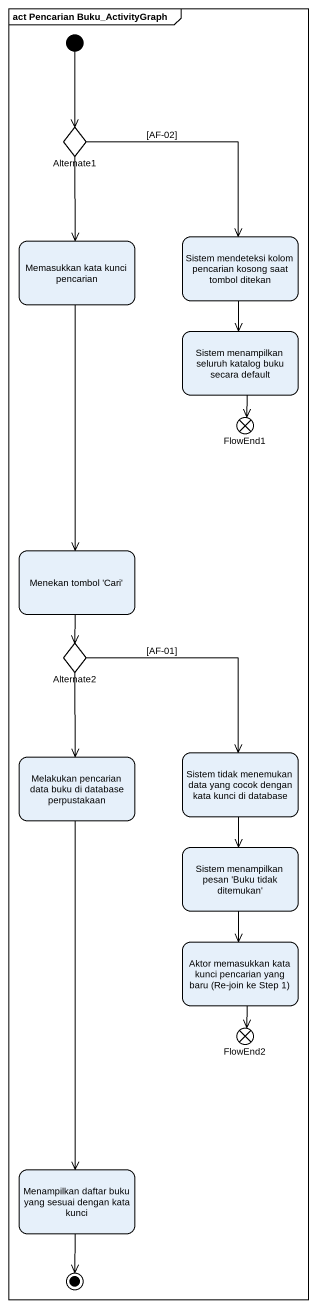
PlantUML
@startuml
mainframe act Pencarian Buku_ActivityGraph
hide empty description
state Alternate1 <<choice>>
state "Sistem mendeteksi kolom pencarian kosong saat tombol ditekan" as Sistem_mendeteksi_kolom
state "Memasukkan kata kunci pencarian" as Memasukkan_kata_kunci
state "Sistem menampilkan seluruh katalog buku secara default" as Sistem_menampilkan_seluruh
state FlowEnd1 <<end>>
state "Menekan tombol 'Cari'" as Menekan_tombol_Cari
state Alternate2 <<choice>>
state "Melakukan pencarian data buku di database perpustakaan" as Melakukan_pencarian_data
state "Sistem tidak menemukan data yang cocok dengan kata kunci di database" as Sistem_tidak_menemukan_data
state "Sistem menampilkan pesan 'Buku tidak ditemukan'" as Sistem_menampilkan_pesan
state "Aktor memasukkan kata kunci pencarian yang baru (Re-join ke Step 1)" as Aktor_memasukkan_kata_kunci
state FlowEnd2 <<end>>
state "Menampilkan daftar buku yang sesuai dengan kata kunci" as Menampilkan_daftar_buku
[*] --> Alternate1
Alternate1 --> Sistem_mendeteksi_kolom : [AF-02]
Alternate1 --> Memasukkan_kata_kunci
Sistem_mendeteksi_kolom --> Sistem_menampilkan_seluruh
Memasukkan_kata_kunci --> Menekan_tombol_Cari
Sistem_menampilkan_seluruh --> FlowEnd1
Menekan_tombol_Cari --> Alternate2
Alternate2 --> Melakukan_pencarian_data
Alternate2 --> Sistem_tidak_menemukan_data : [AF-01]
Melakukan_pencarian_data --> Menampilkan_daftar_buku
Sistem_tidak_menemukan_data --> Sistem_menampilkan_pesan
Sistem_menampilkan_pesan --> Aktor_memasukkan_kata_kunci
Aktor_memasukkan_kata_kunci --> FlowEnd2
Menampilkan_daftar_buku --> [*]
@enduml
